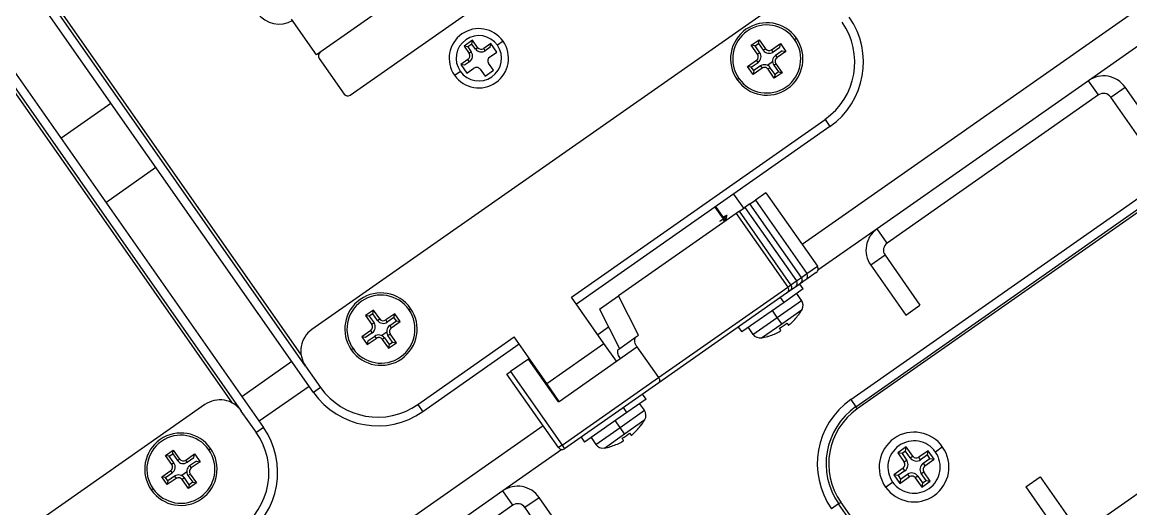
# Model space of a CAD drawing. Header units: millimetres. Extents: x 152904052 to 153933663, y 538271515 to 539240469.
# Drawn here: x 153453003.2 to 153453130.3, y 538569971.8 to 538570027.6 of the extents above; entities that cross this region are included whole.
import ezdxf

# ---------------------------------------------------------------- set-up
doc = ezdxf.new("R2010")
doc.units = ezdxf.units.MM
doc.layers.add('POWR', color=5, linetype='Continuous')

msp = doc.modelspace()

# ---------------------------------------------------------------- linework, layer by layer
at = {"layer": 'POWR', "color": 7}
for p, q in [((153453061.52, 538570041.06), (153453036.94, 538570023.85)), ((153453040.79, 538570019.22), (153453064.55, 538570035.86)), ((153453035.68, 538569988.17), (153453004.7, 538570032.41)), ((153453004.95, 538570032.58), (153453035.17, 538569989.42)), ((153453036.58, 538569985.14), (153453003.88, 538570031.84)), ((153453091.3, 538570030.78), (153453036.41, 538569992.35)), ((153453130.09, 538570028.34), (153453092.61, 538570002.1)), ((153453027.31, 538569983.91), (153452997.09, 538570027.07)), ((153452997.33, 538570027.25), (153453028.3, 538569983.01)), ((153452998.15, 538570027.82), (153453030.84, 538569981.13)), ((153453036.94, 538570023.85), (153453034.07, 538570027.95)), ((153453091.75, 538570025.61), (153453091.95, 538570025.75)), ((153453132.23, 538570025.63), (153453125.45, 538570020.88)), ((153453054.83, 538570025.51), (153453053.84, 538570024.82)), ((153453054.27, 538570024.75), (153453053.84, 538570024.82)), ((153453053.84, 538570024.82), (153453054.42, 538570024)), ((153453054.75, 538570025.08), (153453054.27, 538570024.75)), ((153453054.27, 538570024.75), (153453054.67, 538570024.18)), ((153453054.75, 538570025.08), (153453054.83, 538570025.51)), ((153453055.15, 538570024.51), (153453054.75, 538570025.08)), ((153453055.4, 538570024.69), (153453054.83, 538570025.51)), ((153453055.15, 538570024.51), (153453055.4, 538570024.69)), ((153453056.91, 538570025.14), (153453056.1, 538570024.57)), ((153453056.27, 538570024.32), (153453056.1, 538570024.57)), ((153453056.84, 538570024.71), (153453056.27, 538570024.32)), ((153453056.84, 538570024.71), (153453056.91, 538570025.14)), ((153453057.6, 538570024.16), (153453056.91, 538570025.14)), ((153453058.32, 538570025.4), (153453057.67, 538570024.94)), ((153453086.78, 538570024.94), (153453087.68, 538570025.57)), ((153453087.5, 538570023.91), (153453086.78, 538570024.94)), ((153453087.21, 538570024.86), (153453086.78, 538570024.94)), ((153453087.21, 538570024.86), (153453087.61, 538570025.14)), ((153453087.75, 538570024.09), (153453087.21, 538570024.86)), ((153453087.61, 538570025.14), (153453087.68, 538570025.57)), ((153453087.61, 538570025.14), (153453088.15, 538570024.37)), ((153453087.68, 538570025.57), (153453088.4, 538570024.54)), ((153453088.15, 538570024.37), (153453088.4, 538570024.54)), ((153453089.1, 538570024.42), (153453090.12, 538570025.14)), ((153453089.27, 538570024.17), (153453089.1, 538570024.42)), ((153453089.27, 538570024.17), (153453090.05, 538570024.71)), ((153453090.05, 538570024.71), (153453090.12, 538570025.14)), ((153453090.12, 538570025.14), (153453090.75, 538570024.24)), ((153453037.23, 538570023.44), (153453040.1, 538570019.35)), ((153453054.29, 538570023.31), (153453053.47, 538570022.73)), ((153453054.47, 538570023.05), (153453054.29, 538570023.31)), ((153453054.67, 538570024.18), (153453054.42, 538570024)), ((153453056.78, 538570023.59), (153453057.6, 538570024.16)), ((153453086.35, 538570022.5), (153453087.38, 538570023.22)), ((153453087.55, 538570022.97), (153453087.38, 538570023.22)), ((153453087.75, 538570024.09), (153453087.5, 538570023.91)), ((153453090.33, 538570024.31), (153453089.55, 538570023.77)), ((153453089.55, 538570023.77), (153453089.73, 538570023.52)), ((153453090.75, 538570024.24), (153453089.73, 538570023.52)), ((153453090.33, 538570024.31), (153453090.75, 538570024.24)), ((153453052.75, 538570021.5), (153453053.41, 538570021.95)), ((153453053.47, 538570022.73), (153453054.16, 538570021.75)), ((153453053.9, 538570022.66), (153453053.47, 538570022.73)), ((153453054.47, 538570023.05), (153453053.9, 538570022.66)), ((153453054.16, 538570021.75), (153453054.98, 538570022.32)), ((153453055.68, 538570022.2), (153453056.25, 538570021.38)), ((153453056.25, 538570021.38), (153453057.23, 538570022.07)), ((153453057.23, 538570022.07), (153453056.66, 538570022.89)), ((153453086.98, 538570021.6), (153453086.35, 538570022.5)), ((153453086.78, 538570022.42), (153453086.35, 538570022.5)), ((153453086.78, 538570022.42), (153453087.55, 538570022.97)), ((153453087.06, 538570022.03), (153453086.78, 538570022.42)), ((153453088.01, 538570022.32), (153453086.98, 538570021.6)), ((153453087.06, 538570022.03), (153453086.98, 538570021.6)), ((153453087.83, 538570022.57), (153453087.06, 538570022.03)), ((153453087.83, 538570022.57), (153453088.01, 538570022.32)), ((153453089.21, 538570023.04), (153453088.64, 538570022.64)), ((153453088.96, 538570022.37), (153453088.7, 538570022.19)), ((153453089.42, 538570021.17), (153453088.7, 538570022.19)), ((153453089.5, 538570021.6), (153453088.96, 538570022.37)), ((153453089.35, 538570022.65), (153453089.61, 538570022.82)), ((153453089.35, 538570022.65), (153453089.9, 538570021.88)), ((153453089.9, 538570021.88), (153453089.5, 538570021.6)), ((153453089.61, 538570022.82), (153453090.32, 538570021.8)), ((153453089.9, 538570021.88), (153453090.32, 538570021.8)), ((153453085.36, 538570021.13), (153453085.15, 538570020.99)), ((153453090.32, 538570021.8), (153453089.42, 538570021.17)), ((153453089.5, 538570021.6), (153453089.42, 538570021.17)), ((153453125.45, 538570020.88), (153453101.2, 538570003.91)), ((153453126.6, 538570019.24), (153453125.45, 538570020.88)), ((153453127.99, 538570019), (153453129.63, 538570020.15)), ((153453133.65, 538570014.41), (153453129.63, 538570020.15)), ((153453007.61, 538570014.3), (153453013.35, 538570018.32)), ((153453126.6, 538570019.24), (153453102.35, 538570002.27)), ((153453132.01, 538570013.27), (153453127.99, 538570019)), ((153453098.18, 538569984.33), (153453144.88, 538570017.03)), ((153453066.15, 538569996.08), (153453095.23, 538570016.45)), ((153453095.8, 538570015.63), (153453066.72, 538569995.27)), ((153453095.23, 538570016.45), (153453095.8, 538570015.63)), ((153453098.76, 538569983.51), (153453145.45, 538570016.21)), ((153453145.62, 538570015.96), (153453098.93, 538569983.27)), ((153453012.78, 538570006.93), (153453018.51, 538570010.95)), ((153453084.75, 538570007.88), (153453085.89, 538570006.25)), ((153453088.45, 538570008.04), (153453087.25, 538570007.2)), ((153453088.45, 538570008.04), (153453094.36, 538569999.6)), ((153453086.62, 538570006.76), (153453086.05, 538570006.36)), ((153453092.53, 538569998.32), (153453086.62, 538570006.76)), ((153453086.62, 538570006.76), (153453086.63, 538570006.76)), ((153453086.63, 538570006.76), (153453087.25, 538570007.2)), ((153453092.53, 538569998.32), (153453086.63, 538570006.76)), ((153453087.25, 538570007.2), (153453093.16, 538569998.76)), ((153453085.04, 538570005.65), (153453071.54, 538569996.2)), ((153453083.78, 538570004.76), (153453082.63, 538570006.4)), ((153453083.85, 538570004.81), (153453082.7, 538570006.45)), ((153453083.8, 538570005.39), (153453083.58, 538570005.2)), ((153453083.64, 538570005.28), (153453083.8, 538570005.39)), ((153453085.42, 538570005.92), (153453085.04, 538570005.65)), ((153453085.04, 538570005.65), (153453090.95, 538569997.21)), ((153453091.33, 538569997.48), (153453085.42, 538570005.92)), ((153453085.42, 538570005.92), (153453085.43, 538570005.92)), ((153453085.43, 538570005.92), (153453086.05, 538570006.36)), ((153453091.33, 538569997.48), (153453085.43, 538570005.92)), ((153453086.05, 538570006.36), (153453091.96, 538569997.92)), ((153453084.09, 538570004.98), (153453083.9, 538570004.98)), ((153453101.2, 538570003.91), (153453094.4, 538569999.14)), ((153453102.35, 538570002.27), (153453101.2, 538570003.91)), ((153453102.11, 538570000.87), (153453100.47, 538569999.73)), ((153453102.11, 538570000.87), (153453106.12, 538569995.14)), ((153453093.16, 538569998.76), (153453094.36, 538569999.6)), ((153453100.47, 538569999.73), (153453104.48, 538569993.99)), ((153453091.33, 538569997.48), (153453091.96, 538569997.92)), ((153453091.96, 538569997.92), (153453092.53, 538569998.32)), ((153453092.6, 538569997.76), (153453092.41, 538569997.63)), ((153453092.53, 538569998.32), (153453093.16, 538569998.76)), ((153453092.53, 538569998.32), (153453092.53, 538569998.32)), ((153453092.63, 538569997.78), (153453092.59, 538569997.84)), ((153453092.63, 538569997.78), (153453092.6, 538569997.76)), ((153453093.04, 538569998.06), (153453092.63, 538569997.78)), ((153453094.23, 538569998.9), (153453093.04, 538569998.06)), ((153453076.14, 538569986.84), (153453090.95, 538569997.21)), ((153453090.83, 538569996.52), (153453076.18, 538569986.26)), ((153453092.73, 538569997), (153453090.54, 538569995.46)), ((153453091.21, 538569996.78), (153453090.83, 538569996.52)), ((153453090.95, 538569997.21), (153453091.33, 538569997.48)), ((153453091.4, 538569996.92), (153453091.21, 538569996.79)), ((153453091.33, 538569997.48), (153453091.33, 538569997.48)), ((153453091.43, 538569996.94), (153453091.39, 538569997)), ((153453091.43, 538569996.94), (153453091.4, 538569996.92)), ((153453091.84, 538569997.22), (153453091.43, 538569996.94)), ((153453092.41, 538569997.62), (153453091.84, 538569997.22)), ((153453092.54, 538569995.7), (153453092, 538569996.48)), ((153453092.73, 538569997), (153453092.33, 538569997.57)), ((153453069.88, 538569990.76), (153453066.15, 538569996.08)), ((153453069.37, 538569994.68), (153453071.54, 538569996.2)), ((153453073.83, 538569991.7), (153453071.54, 538569996.2)), ((153453090.54, 538569995.46), (153453085.69, 538569992.07)), ((153453089.76, 538569993.75), (153453092.54, 538569995.7)), ((153453090.54, 538569995.46), (153453090.14, 538569996.04)), ((153453104.48, 538569993.99), (153453106.12, 538569995.14)), ((153453043.45, 538569994.59), (153453042.55, 538569993.96)), ((153453042.55, 538569993.96), (153453043.27, 538569992.94)), ((153453042.98, 538569993.89), (153453042.55, 538569993.96)), ((153453043.37, 538569994.17), (153453042.98, 538569993.89)), ((153453042.98, 538569993.89), (153453043.52, 538569993.12)), ((153453043.37, 538569994.17), (153453043.45, 538569994.59)), ((153453043.92, 538569993.39), (153453043.37, 538569994.17)), ((153453044.17, 538569993.57), (153453043.45, 538569994.59)), ((153453045.89, 538569994.16), (153453044.86, 538569993.45)), ((153453045.81, 538569993.74), (153453045.89, 538569994.16)), ((153453046.52, 538569993.26), (153453045.89, 538569994.16)), ((153453047.51, 538569994.63), (153453047.72, 538569994.78)), ((153453069.37, 538569994.68), (153453071.66, 538569990.18)), ((153453089.76, 538569993.75), (153453089.21, 538569994.53)), ((153453090.27, 538569993.02), (153453092.6, 538569994.64)), ((153453092.2, 538569994.05), (153453092.21, 538569994.03)), ((153453043.52, 538569993.12), (153453043.27, 538569992.94)), ((153453043.92, 538569993.39), (153453044.17, 538569993.57)), ((153453045.04, 538569993.2), (153453044.86, 538569993.45)), ((153453045.81, 538569993.74), (153453045.04, 538569993.2)), ((153453045.32, 538569992.8), (153453046.09, 538569993.34)), ((153453045.32, 538569992.8), (153453045.49, 538569992.55)), ((153453045.49, 538569992.55), (153453046.52, 538569993.26)), ((153453046.09, 538569993.34), (153453045.81, 538569993.74)), ((153453046.09, 538569993.34), (153453046.52, 538569993.26)), ((153453070.42, 538569992.61), (153453069.19, 538569991.74)), ((153453085.29, 538569992.64), (153453085.69, 538569992.07)), ((153453086.43, 538569992.58), (153453086.97, 538569991.8)), ((153453086.97, 538569991.8), (153453089.76, 538569993.75)), ((153453087.95, 538569991.39), (153453090.27, 538569993.02)), ((153453090.27, 538569993.02), (153453089.76, 538569993.75)), ((153453090.84, 538569993.1), (153453091.05, 538569992.86)), ((153453043.14, 538569992.24), (153453042.12, 538569991.53)), ((153453042.12, 538569991.53), (153453042.75, 538569990.63)), ((153453042.55, 538569991.45), (153453042.12, 538569991.53)), ((153453043.32, 538569991.99), (153453042.55, 538569991.45)), ((153453042.75, 538569990.63), (153453043.77, 538569991.34)), ((153453042.83, 538569991.05), (153453043.6, 538569991.59)), ((153453043.32, 538569991.99), (153453043.14, 538569992.24)), ((153453043.6, 538569991.59), (153453043.77, 538569991.34)), ((153453044.98, 538569992.06), (153453044.41, 538569991.66)), ((153453044.72, 538569991.4), (153453044.47, 538569991.22)), ((153453044.72, 538569991.4), (153453045.26, 538569990.62)), ((153453045.12, 538569991.67), (153453045.37, 538569991.85)), ((153453045.66, 538569990.9), (153453045.12, 538569991.67)), ((153453046.09, 538569990.83), (153453045.37, 538569991.85)), ((153453048.54, 538569983.75), (153453059.6, 538569991.5)), ((153453063.33, 538569986.17), (153453059.6, 538569991.5)), ((153453071.58, 538569990.12), (153453073.49, 538569991.46)), ((153453073.49, 538569991.46), (153453073.83, 538569991.7)), ((153453088.66, 538569991.55), (153453088.65, 538569991.56)), ((153453090.16, 538569992.24), (153453090, 538569992.51)), ((153453041.12, 538569990.16), (153453040.92, 538569990.01)), ((153453042.83, 538569991.05), (153453042.75, 538569990.63)), ((153453044.47, 538569991.22), (153453045.19, 538569990.2)), ((153453045.19, 538569990.2), (153453046.09, 538569990.83)), ((153453045.26, 538569990.62), (153453045.19, 538569990.2)), ((153453045.26, 538569990.62), (153453045.66, 538569990.9)), ((153453045.66, 538569990.9), (153453046.09, 538569990.83)), ((153453060.17, 538569990.68), (153453049.11, 538569982.93)), ((153453063.33, 538569986.17), (153453069.88, 538569990.76)), ((153453071.31, 538569988.71), (153453069.88, 538569990.76)), ((153453071.31, 538569988.71), (153453073.67, 538569990.36)), ((153453073.67, 538569990.36), (153453076.14, 538569986.84)), ((153453061.22, 538569988.97), (153453059.17, 538569987.54)), ((153453061.22, 538569988.97), (153453061.32, 538569989.04)), ((153453064.66, 538569984.06), (153453061.22, 538569988.97)), ((153453034.11, 538569988.67), (153453028.38, 538569984.65)), ((153453035.68, 538569988.17), (153453037.4, 538569985.72)), ((153453058.76, 538569987.25), (153453059.17, 538569987.54)), ((153453059.17, 538569987.54), (153453065.08, 538569979.1)), ((153453064.76, 538569984.12), (153453071.31, 538569988.71)), ((153453064.67, 538569978.81), (153453058.76, 538569987.25)), ((153453065.08, 538569979.1), (153453076.14, 538569986.84)), ((153453076.18, 538569986.26), (153453065.37, 538569978.69)), ((153453125.3, 538569969.5), (153453149.54, 538569986.48)), ((153453036.09, 538569985.84), (153453030.36, 538569981.83)), ((153453037.4, 538569985.72), (153453036.58, 538569985.14)), ((153453064.76, 538569984.12), (153453063.33, 538569986.17)), ((153453024.13, 538569983.75), (153452973.54, 538569948.33)), ((153453048.54, 538569983.75), (153453049.11, 538569982.93)), ((153453064.43, 538569984.38), (153453064.49, 538569984.51)), ((153453064.49, 538569984.3), (153453064.59, 538569984.37)), ((153453064.66, 538569984.06), (153453064.76, 538569984.12)), ((153453074.71, 538569984.38), (153453072.52, 538569982.84)), ((153453074.52, 538569983.09), (153453073.98, 538569983.86)), ((153453074.71, 538569984.38), (153453074.31, 538569984.95)), ((153453098.18, 538569984.33), (153453098.76, 538569983.51)), ((153453030.03, 538569980.56), (153453028.3, 538569983.01)), ((153453072.52, 538569982.84), (153453067.67, 538569979.45)), ((153453071.74, 538569981.14), (153453074.52, 538569983.09)), ((153453072.52, 538569982.84), (153453072.12, 538569983.42)), ((153453098.93, 538569983.27), (153453098.76, 538569983.51)), ((153453062.92, 538569981.31), (153453025.44, 538569955.06)), ((153453071.74, 538569981.14), (153453071.19, 538569981.91)), ((153453072.25, 538569980.4), (153453074.57, 538569982.03)), ((153453074.17, 538569981.43), (153453074.19, 538569981.41)), ((153453030.84, 538569981.13), (153453030.03, 538569980.56)), ((153453067.27, 538569980.02), (153453067.67, 538569979.45)), ((153453068.41, 538569979.96), (153453068.95, 538569979.19)), ((153453068.95, 538569979.19), (153453071.74, 538569981.14)), ((153453069.93, 538569978.77), (153453072.25, 538569980.4)), ((153453072.25, 538569980.4), (153453071.74, 538569981.14)), ((153453072.14, 538569979.62), (153453071.98, 538569979.89)), ((153453072.82, 538569980.48), (153453073.02, 538569980.24)), ((153453024.58, 538569978.57), (153453024.78, 538569978.72)), ((153453065.06, 538569978.6), (153453058.28, 538569973.85)), ((153453065.08, 538569979.1), (153453064.67, 538569978.81)), ((153453065.08, 538569979.1), (153453065.37, 538569978.69)), ((153453070.64, 538569978.93), (153453070.63, 538569978.94)), ((153453104.55, 538569978.9), (153453103.57, 538569978.21)), ((153453104.46, 538569978.41), (153453104.55, 538569978.9)), ((153453105.3, 538569977.84), (153453104.55, 538569978.9)), ((153453108.71, 538569978.89), (153453107.89, 538569978.31)), ((153453019.61, 538569977.9), (153453020.51, 538569978.53)), ((153453020.33, 538569976.88), (153453019.61, 538569977.9)), ((153453020.04, 538569977.83), (153453019.61, 538569977.9)), ((153453020.04, 538569977.83), (153453020.44, 538569978.11)), ((153453020.58, 538569977.06), (153453020.04, 538569977.83)), ((153453020.44, 538569978.11), (153453020.51, 538569978.53)), ((153453020.44, 538569978.11), (153453020.98, 538569977.33)), ((153453020.51, 538569978.53), (153453021.23, 538569977.51)), ((153453020.98, 538569977.33), (153453021.23, 538569977.51)), ((153453021.93, 538569977.39), (153453022.95, 538569978.1)), ((153453022.1, 538569977.14), (153453021.93, 538569977.39)), ((153453022.1, 538569977.14), (153453022.88, 538569977.68)), ((153453022.88, 538569977.68), (153453022.95, 538569978.1)), ((153453022.95, 538569978.1), (153453023.58, 538569977.2)), ((153453103.57, 538569978.21), (153453104.31, 538569977.15)), ((153453104.06, 538569978.13), (153453103.57, 538569978.21)), ((153453104.46, 538569978.41), (153453104.06, 538569978.13)), ((153453104.06, 538569978.13), (153453104.6, 538569977.35)), ((153453104.6, 538569977.35), (153453104.31, 538569977.15)), ((153453105.01, 538569977.64), (153453104.46, 538569978.41)), ((153453105.01, 538569977.64), (153453105.3, 538569977.84)), ((153453107.06, 538569978.46), (153453105.99, 538569977.71)), ((153453106.19, 538569977.43), (153453105.99, 538569977.71)), ((153453106.97, 538569977.97), (153453106.19, 538569977.43)), ((153453106.48, 538569977.02), (153453107.26, 538569977.56)), ((153453106.68, 538569976.73), (153453107.75, 538569977.48)), ((153453106.97, 538569977.97), (153453107.06, 538569978.46)), ((153453107.26, 538569977.56), (153453106.97, 538569977.97)), ((153453107.75, 538569977.48), (153453107.06, 538569978.46)), ((153453107.26, 538569977.56), (153453107.75, 538569977.48)), ((153453019.18, 538569975.47), (153453020.21, 538569976.18)), ((153453020.38, 538569975.93), (153453020.21, 538569976.18)), ((153453020.58, 538569977.06), (153453020.33, 538569976.88)), ((153453023.15, 538569977.28), (153453022.38, 538569976.74)), ((153453022.38, 538569976.74), (153453022.56, 538569976.49)), ((153453023.58, 538569977.2), (153453022.56, 538569976.49)), ((153453023.15, 538569977.28), (153453023.58, 538569977.2)), ((153453104.19, 538569976.45), (153453103.13, 538569975.71)), ((153453104.39, 538569976.17), (153453103.62, 538569975.62)), ((153453104.39, 538569976.17), (153453104.19, 538569976.45)), ((153453106.48, 538569977.02), (153453106.68, 538569976.73)), ((153453019.81, 538569974.57), (153453019.18, 538569975.47)), ((153453019.61, 538569975.39), (153453019.18, 538569975.47)), ((153453019.61, 538569975.39), (153453020.38, 538569975.93)), ((153453019.89, 538569974.99), (153453019.61, 538569975.39)), ((153453020.84, 538569975.28), (153453019.81, 538569974.57)), ((153453019.89, 538569974.99), (153453019.81, 538569974.57)), ((153453020.66, 538569975.53), (153453019.89, 538569974.99)), ((153453020.66, 538569975.53), (153453020.84, 538569975.28)), ((153453022.04, 538569976), (153453021.47, 538569975.6)), ((153453021.79, 538569975.34), (153453021.53, 538569975.16)), ((153453022.25, 538569974.14), (153453021.53, 538569975.16)), ((153453022.33, 538569974.56), (153453021.79, 538569975.34)), ((153453022.18, 538569975.61), (153453022.44, 538569975.79)), ((153453022.18, 538569975.61), (153453022.73, 538569974.84)), ((153453022.73, 538569974.84), (153453022.33, 538569974.56)), ((153453022.44, 538569975.79), (153453023.15, 538569974.77)), ((153453022.73, 538569974.84), (153453023.15, 538569974.77)), ((153453102.16, 538569974.3), (153453102.98, 538569974.87)), ((153453103.13, 538569975.71), (153453103.81, 538569974.72)), ((153453103.62, 538569975.62), (153453103.13, 538569975.71)), ((153453103.62, 538569975.62), (153453103.9, 538569975.21)), ((153453103.81, 538569974.72), (153453104.88, 538569975.47)), ((153453103.9, 538569975.21), (153453103.81, 538569974.72)), ((153453103.9, 538569975.21), (153453104.68, 538569975.76)), ((153453104.68, 538569975.76), (153453104.88, 538569975.47)), ((153453105.86, 538569975.55), (153453105.58, 538569975.35)), ((153453105.58, 538569975.35), (153453106.32, 538569974.28)), ((153453105.86, 538569975.55), (153453106.41, 538569974.77)), ((153453106.27, 538569975.83), (153453106.56, 538569976.04)), ((153453106.81, 538569975.06), (153453106.27, 538569975.83)), ((153453106.32, 538569974.28), (153453107.3, 538569974.97)), ((153453106.41, 538569974.77), (153453106.81, 538569975.06)), ((153453107.3, 538569974.97), (153453106.56, 538569976.04)), ((153453106.81, 538569975.06), (153453107.3, 538569974.97)), ((153453118.25, 538569974.33), (153453119.89, 538569975.48)), ((153453119.89, 538569975.48), (153453123.9, 538569969.75)), ((153453018.19, 538569974.1), (153453017.98, 538569973.95)), ((153453023.15, 538569974.77), (153453022.25, 538569974.14)), ((153453022.33, 538569974.56), (153453022.25, 538569974.14)), ((153453058.28, 538569973.85), (153453034.03, 538569956.87)), ((153453059.43, 538569972.21), (153453058.28, 538569973.85)), ((153453106.41, 538569974.77), (153453106.32, 538569974.28)), ((153453118.25, 538569974.33), (153453122.26, 538569968.6)), ((153453060.82, 538569971.97), (153453062.46, 538569973.11)), ((153453066.47, 538569967.38), (153453062.46, 538569973.11)), ((153453096.79, 538569972.37), (153453095.97, 538569971.8)), ((153453097.04, 538569972.54), (153453096.79, 538569972.37)), ((153453127.77, 538569928.14), (153453096.79, 538569972.37)), ((153453097.04, 538569972.54), (153453127.26, 538569929.38)), ((153453059.43, 538569972.21), (153453035.18, 538569955.23)), ((153453064.84, 538569966.23), (153453060.82, 538569971.97))]:
    msp.add_line(p, q, dxfattribs=at)
for centre, radius, start, end in [((153453032.63, 538570030.36), 3, 215, 301.1774), ((153453088.55, 538570023.37), 4.15, 35, 215), ((153453088.55, 538570023.37), 3.9, 35, 215), ((153453090.64, 538570023), 8, 305, 35), ((153453090.64, 538570023), 9, 305, 35), ((153453055.54, 538570023.45), 3.4, 35, 215), ((153453055.54, 538570023.45), 2.6, 35, 215), ((153453088.55, 538570023.37), 4.15, 215, 35), ((153453055.54, 538570023.45), 3.4, 215, 35), ((153453055.54, 538570023.45), 2.6, 215, 35), ((153453055.81, 538570024.98), 0.807, 215, 305), ((153453055.81, 538570024.98), 0.5, 215, 305), ((153453088.55, 538570023.37), 3.9, 215, 35), ((153453088.81, 538570024.83), 0.807, 215, 305), ((153453088.81, 538570024.83), 0.5, 215, 305), ((153453037.64, 538570023.73), 0.5, 125, 215), ((153453054.01, 538570023.72), 0.5, 305, 35), ((153453054.01, 538570023.72), 0.807, 305, 35), ((153453057.07, 538570023.18), 0.5, 125, 215), ((153453087.09, 538570023.63), 0.5, 305, 35), ((153453087.09, 538570023.63), 0.807, 305, 35), ((153453090.02, 538570023.11), 0.807, 125, 215), ((153453090.02, 538570023.11), 0.5, 125, 215), ((153453055.27, 538570021.91), 0.5, 35, 125), ((153453088.3, 538570021.91), 0.807, 35, 125), ((153453088.3, 538570021.91), 0.5, 35, 125), ((153453127.17, 538570018.43), 3, 35, 125), ((153453040.51, 538570019.63), 0.5, 215, 305), ((153453127.17, 538570018.43), 1, 35, 125), ((153453102.93, 538570001.45), 3, 125, 215), ((153453102.93, 538570001.45), 1, 125, 215), ((153453091.55, 538569997.63), 0.499, 305.07, 35.0698), ((153453092.12, 538569998.04), 0.5, 305, 35), ((153453092.12, 538569998.03), 0.499, 305.07, 35.0698), ((153453092.64, 538569997.85), 0.103, 217.4159, 246.5165), ((153453092.75, 538569998.47), 0.499, 305.07, 35.0698), ((153453044.32, 538569992.4), 4.15, 35, 215), ((153453090.92, 538569997.19), 0.5, 305, 35), ((153453090.92, 538569997.19), 0.499, 305.07, 35.0698), ((153453091.44, 538569997.01), 0.103, 217.4159, 246.5165), ((153453044.32, 538569992.4), 3.9, 35, 215), ((153453091.72, 538569995.13), 1, 330.8721, 35), ((153453044.32, 538569992.4), 4.15, 215, 35), ((153453044.32, 538569992.4), 3.9, 215, 35), ((153453086.89, 538569997.84), 6.52, 312.4848, 324.3917), ((153453086.92, 538569997.81), 6.5, 324.4786, 330.8721), ((153453042.86, 538569992.65), 0.5, 305, 35), ((153453042.86, 538569992.65), 0.807, 305, 35), ((153453044.58, 538569993.86), 0.807, 215, 305), ((153453044.58, 538569993.86), 0.5, 215, 305), ((153453045.78, 538569992.14), 0.807, 125, 215), ((153453086.81, 538569997.96), 6.32, 300.3185, 309.6814), ((153453038.13, 538569989.9), 3, 125, 215), ((153453044.06, 538569990.93), 0.807, 35, 125), ((153453044.06, 538569990.93), 0.5, 35, 125), ((153453045.78, 538569992.14), 0.5, 125, 215), ((153453087.79, 538569992.38), 1, 215, 279.1279), ((153453086.92, 538569997.81), 6.5, 279.1279, 285.5214), ((153453086.89, 538569997.84), 6.52, 285.6083, 297.5152), ((153453043.95, 538569990.31), 9, 215, 305), ((153453043.95, 538569990.31), 8, 215, 305), ((153453025.85, 538569981.29), 3, 35, 125), ((153453103.35, 538569976.96), 9, 125, 215), ((153453073.7, 538569982.51), 1, 330.8721, 35), ((153453103.35, 538569976.96), 8, 125, 215), ((153453103.35, 538569976.96), 7.7, 125, 215), ((153453068.87, 538569985.23), 6.52, 312.4848, 324.3917), ((153453068.9, 538569985.19), 6.5, 324.4786, 330.8721), ((153453021.38, 538569976.34), 4.15, 35, 215), ((153453021.38, 538569976.34), 3.9, 35, 215), ((153453023.47, 538569975.97), 8, 305, 35), ((153453023.47, 538569975.97), 9, 305, 35), ((153453068.79, 538569985.34), 6.32, 300.3185, 309.6814), ((153453105.44, 538569976.59), 4, 35, 215), ((153453021.38, 538569976.34), 4.15, 215, 35), ((153453065.08, 538569979.1), 0.5, 215, 305), ((153453069.77, 538569979.76), 1, 215, 279.1279), ((153453068.9, 538569985.19), 6.5, 279.1279, 285.5214), ((153453068.87, 538569985.22), 6.52, 285.6083, 297.5152), ((153453105.44, 538569976.59), 4, 215, 35), ((153453105.44, 538569976.59), 3, 35, 215), ((153453021.38, 538569976.34), 3.9, 215, 35), ((153453021.64, 538569977.8), 0.807, 215, 305), ((153453021.64, 538569977.8), 0.5, 215, 305), ((153453105.44, 538569976.59), 3, 215, 35), ((153453103.9, 538569976.86), 0.851, 305, 35), ((153453105.71, 538569978.12), 0.851, 215, 305), ((153453105.71, 538569978.12), 0.5, 215, 305), ((153453019.92, 538569976.59), 0.5, 305, 35), ((153453019.92, 538569976.59), 0.807, 305, 35), ((153453022.85, 538569976.08), 0.807, 125, 215), ((153453022.85, 538569976.08), 0.5, 125, 215), ((153453103.9, 538569976.86), 0.5, 305, 35), ((153453106.97, 538569976.32), 0.851, 125, 215), ((153453106.97, 538569976.32), 0.5, 125, 215), ((153453021.12, 538569974.87), 0.807, 35, 125), ((153453021.12, 538569974.87), 0.5, 35, 125), ((153453105.17, 538569975.06), 0.851, 35, 125), ((153453105.17, 538569975.06), 0.5, 35, 125), ((153453060, 538569971.39), 3, 35, 125), ((153453060, 538569971.39), 1, 35, 125)]:
    msp.add_arc(centre, radius, start, end, dxfattribs=at)
for points, knots in [([(153453083.8, 538570005.39), (153453083.88, 538570005.43), (153453084.04, 538570005.5), (153453083.97, 538570005.41), (153453083.7, 538570005.16), (153453083.33, 538570004.87), (153453083.14, 538570004.72)], [0, 0, 0, 0, 0.240848, 0.476572, 0.721491, 1, 1, 1, 1]), ([(153453083.85, 538570005.05), (153453083.88, 538570005.12), (153453083.92, 538570005.25), (153453083.97, 538570005.39), (153453084, 538570005.46)], [0, 0, 0, 0, 0.4998935, 1, 1, 1, 1]), ([(153453083.58, 538570004.84), (153453083.67, 538570004.88), (153453083.84, 538570004.97), (153453083.92, 538570005), (153453083.9, 538570004.96), (153453083.89, 538570004.95)], [0, 0, 0, 0, 0.4022724, 0.8024055, 1, 1, 1, 1]), ([(153453094.23, 538569998.9), (153453094.29, 538569998.95), (153453094.4, 538569999.05), (153453094.46, 538569999.26), (153453094.44, 538569999.45), (153453094.38, 538569999.55), (153453094.36, 538569999.6)], [0, 0, 0, 0, 0.270336, 0.562527, 0.789797, 1, 1, 1, 1]), ([(153453090.95, 538569997.21), (153453090.97, 538569997.17), (153453091.02, 538569997.09), (153453091.05, 538569996.94), (153453091.03, 538569996.78), (153453090.96, 538569996.63), (153453090.87, 538569996.56), (153453090.83, 538569996.52)], [0, 0, 0, 0, 0.174928, 0.36388, 0.560047, 0.788091, 1, 1, 1, 1]), ([(153453091.05, 538569992.86), (153453091.05, 538569992.86), (153453091.07, 538569992.86), (153453091.13, 538569992.89), (153453091.21, 538569992.96), (153453091.27, 538569993.01), (153453091.3, 538569993.04)], [0, 0, 0, 0, 0.250648, 0.499754, 0.7491, 1, 1, 1, 1]), ([(153453091.3, 538569993.04), (153453091.27, 538569993.01), (153453091.21, 538569992.96), (153453091.13, 538569992.89), (153453091.07, 538569992.86), (153453091.05, 538569992.86), (153453091.05, 538569992.86)], [0, 0, 0, 0, 0.250648, 0.499754, 0.7491, 1, 1, 1, 1]), ([(153453073.49, 538569991.46), (153453073.45, 538569991.41), (153453073.35, 538569991.3), (153453073.38, 538569990.98), (153453073.49, 538569990.65), (153453073.61, 538569990.46), (153453073.67, 538569990.36)], [0, 0, 0, 0, 0.273241, 0.566326, 0.792171, 1, 1, 1, 1]), ([(153453089.91, 538569992.06), (153453089.94, 538569992.08), (153453090.01, 538569992.12), (153453090.1, 538569992.17), (153453090.15, 538569992.22), (153453090.15, 538569992.23), (153453090.16, 538569992.24)], [0, 0, 0, 0, 0.250648, 0.499754, 0.7491, 1, 1, 1, 1]), ([(153453071.76, 538569989.03), (153453071.71, 538569989.1), (153453071.61, 538569989.27), (153453071.5, 538569989.52), (153453071.45, 538569989.78), (153453071.47, 538569990), (153453071.54, 538569990.08), (153453071.58, 538569990.12)], [0, 0, 0, 0, 0.1747357, 0.3635479, 0.5596916, 0.7878702, 1, 1, 1, 1]), ([(153453076.14, 538569986.84), (153453076.16, 538569986.8), (153453076.22, 538569986.72), (153453076.26, 538569986.59), (153453076.28, 538569986.45), (153453076.25, 538569986.33), (153453076.2, 538569986.28), (153453076.18, 538569986.26)], [0, 0, 0, 0, 0.1635184, 0.3442853, 0.5393013, 0.7753085, 1, 1, 1, 1]), ([(153453073.02, 538569980.24), (153453073.03, 538569980.24), (153453073.05, 538569980.24), (153453073.11, 538569980.28), (153453073.19, 538569980.34), (153453073.25, 538569980.39), (153453073.28, 538569980.42)], [0, 0, 0, 0, 0.250648, 0.499754, 0.7491, 1, 1, 1, 1]), ([(153453073.28, 538569980.42), (153453073.25, 538569980.39), (153453073.19, 538569980.34), (153453073.11, 538569980.28), (153453073.05, 538569980.24), (153453073.03, 538569980.24), (153453073.02, 538569980.24)], [0, 0, 0, 0, 0.250648, 0.499754, 0.7491, 1, 1, 1, 1]), ([(153453071.88, 538569979.44), (153453071.92, 538569979.46), (153453071.99, 538569979.5), (153453072.08, 538569979.55), (153453072.13, 538569979.6), (153453072.13, 538569979.61), (153453072.14, 538569979.62)], [0, 0, 0, 0, 0.250648, 0.499754, 0.7491, 1, 1, 1, 1])]:
    msp.add_open_spline(points, degree=3, knots=knots, dxfattribs=at)

doc.saveas('drawing.dxf')
